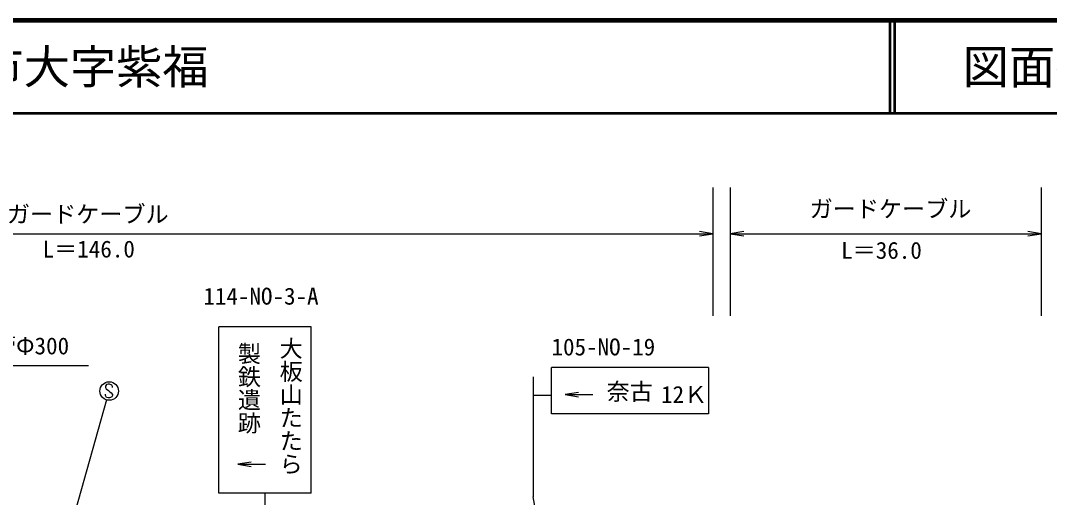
# Model space of a CAD drawing. Units: millimetres, scale not verified. Extents: x 40000 to 680000, y 20000 to 380000.
# Drawn here: x 414684 to 526006, y 328458 to 380000 of the extents above; entities that cross this region are included whole.
import ezdxf
from ezdxf.enums import TextEntityAlignment as Align

# ---------------------------------------------------------------- set-up
doc = ezdxf.new("R2010")
doc.units = ezdxf.units.MM
doc.header["$LTSCALE"] = 1000
for name, color, linetype, lineweight in [('M-STR-STR3', 7, 'Continuous', 25), ('M-STR-STRC', 7, 'Continuous', 25), ('M-TTL', 2, 'Continuous', 140), ('M-TTL-LINE', 7, 'Continuous', 50)]:
    doc.layers.add(name, color=color, linetype=linetype, lineweight=lineweight)
doc.layers.add('M-TTL-TXT', color=7, linetype='Continuous')
doc.styles.add('@ＭＳ ゴシック', font='')
doc.styles.add('ＭＳ ゴシック', font='')
doc.styles.get('@ＭＳ ゴシック').set_extended_font_data('@MS Gothic')
doc.styles.get('ＭＳ ゴシック').set_extended_font_data('MS Gothic')

# ---------------------------------------------------------------- blocks, each defined once
blk = doc.blocks.new('open_arrow')
at = {"color": 0, "linetype": 'Continuous', "lineweight": -2}
blk.add_lwpolyline([(7.5, 1.25), (0, 0), (7.5, -1.25)], dxfattribs=at)

msp = doc.modelspace()

# ---------------------------------------------------------------- linework, layer by layer
at = {"layer": 'M-STR-STR3'}
for p, q in [((489590, 361947), (489590, 348101)), ((491478, 361947), (491478, 348101)), ((525116, 361947), (525116, 348101)), ((348143, 356962), (489590, 356962)), ((491478, 356962), (525116, 356962)), ((401022, 342727), (422024, 342727))]:
    msp.add_line(p, q, dxfattribs=at)
at = {"layer": 'M-STR-STRC'}
for p, q in [((436139, 328909), (436139, 346909)), ((446139, 346909), (436139, 346909)), ((446139, 328909), (446139, 346909)), ((489130, 342505), (472130, 342505)), ((472130, 337505), (472130, 342505)), ((489130, 342505), (489130, 337505)), ((423986, 340651), (423862, 340466)), ((424178, 340717), (423986, 340651)), ((424300, 340714), (424178, 340717)), ((424550, 340595), (424300, 340714)), ((470130, 341505), (470130, 328505)), ((423862, 340466), (423865, 340335)), ((423865, 339487), (423862, 339608)), ((423865, 340335), (423928, 340206)), ((423928, 340206), (424184, 340024)), ((424184, 340024), (424313, 339892)), ((424313, 339892), (424492, 339776)), ((424492, 339776), (424618, 339576)), ((424613, 340464), (424550, 340595)), ((424613, 340335), (424613, 340464)), ((424618, 339576), (424613, 339466)), ((473616, 339565), (476616, 339565)), ((423981, 338996), (418294, 318879)), ((423905, 339384), (423865, 339487)), ((423989, 339274), (423905, 339384)), ((424176, 339213), (423989, 339274)), ((424310, 339213), (424176, 339213)), ((424410, 339242), (424310, 339213)), ((424552, 339334), (424410, 339242)), ((424613, 339466), (424552, 339334)), ((470142, 339505), (472130, 339505)), ((489130, 337505), (472130, 337505)), ((438200, 332035), (441200, 332035)), ((446139, 328909), (436139, 328909)), ((441139, 325909), (441139, 328909)), ((474944, 303796), (470130, 328505))]:
    msp.add_line(p, q, dxfattribs=at)
msp.add_circle((424270, 339954), 1000, dxfattribs=at)
at = {"layer": 'M-TTL'}
msp.add_line((680000, 380000), (40000, 380000), dxfattribs=at)
at = {"layer": 'M-TTL-LINE'}
for p, q in [((508747, 380000), (508747, 370000)), ((509247, 380000), (509247, 370000)), ((40000, 370000), (680000, 370000))]:
    msp.add_line(p, q, dxfattribs=at)

# ---------------------------------------------------------------- block references
at = {"layer": 'M-STR-STR3', "xscale": 193, "yscale": 193, "rotation": 180}
for p in [(489590, 356962), (525116, 356962)]:
    msp.add_blockref('open_arrow', p, dxfattribs=at)
at = {"layer": 'M-STR-STR3', "xscale": 193, "yscale": 193}
msp.add_blockref('open_arrow', (491478, 356962), dxfattribs=at)
at = {"layer": 'M-STR-STRC', "xscale": 193, "yscale": 193}
for p in [(473616, 339565), (438200, 332035)]:
    msp.add_blockref('open_arrow', p, dxfattribs=at)

# ---------------------------------------------------------------- texts
at = {"layer": 'M-STR-STR3', "style": 'ＭＳ ゴシック'}
for s, p in [('ガードケーブル', (500062, 360564)), ('ガードケーブル', (413204, 359992)), ('L＝146.0', (417070, 356224)), ('L＝36.0', (503466, 356084)), ('ヒューム管Φ300', (401692, 345753))]:
    msp.add_text(s, height=1833, dxfattribs=at).set_placement(p, align=Align.TOP_LEFT)
at = {"layer": 'M-STR-STRC', "style": 'ＭＳ ゴシック'}
for s, p in [('114-NO-3-A', (434460, 348745)), ('105-NO-19', (472130, 343255)), ('奈古', (478096, 338436)), ('12Ｋ', (483982, 338120))]:
    msp.add_text(s, height=1833, dxfattribs=at).set_placement(p, align=Align.BOTTOM_LEFT)
at = {"layer": 'M-STR-STRC', "style": '@ＭＳ ゴシック'}
for s, p in [('製鉄遺跡', (437942, 345268)), ('大板山たたら', (442468, 345839))]:
    msp.add_text(s, height=1833, rotation=270, dxfattribs=at).set_placement(p, align=Align.BOTTOM_LEFT)
at = {"layer": 'M-TTL-TXT', "style": 'ＭＳ ゴシック'}
msp.add_text('萩市大字紫福', height=3666, dxfattribs=at).set_placement((405024, 375000), align=Align.MIDDLE_LEFT)
msp.add_text('図面番号', height=3666, dxfattribs=at).set_placement((526622, 375000), align=Align.MIDDLE_CENTER)

doc.saveas('drawing.dxf')
